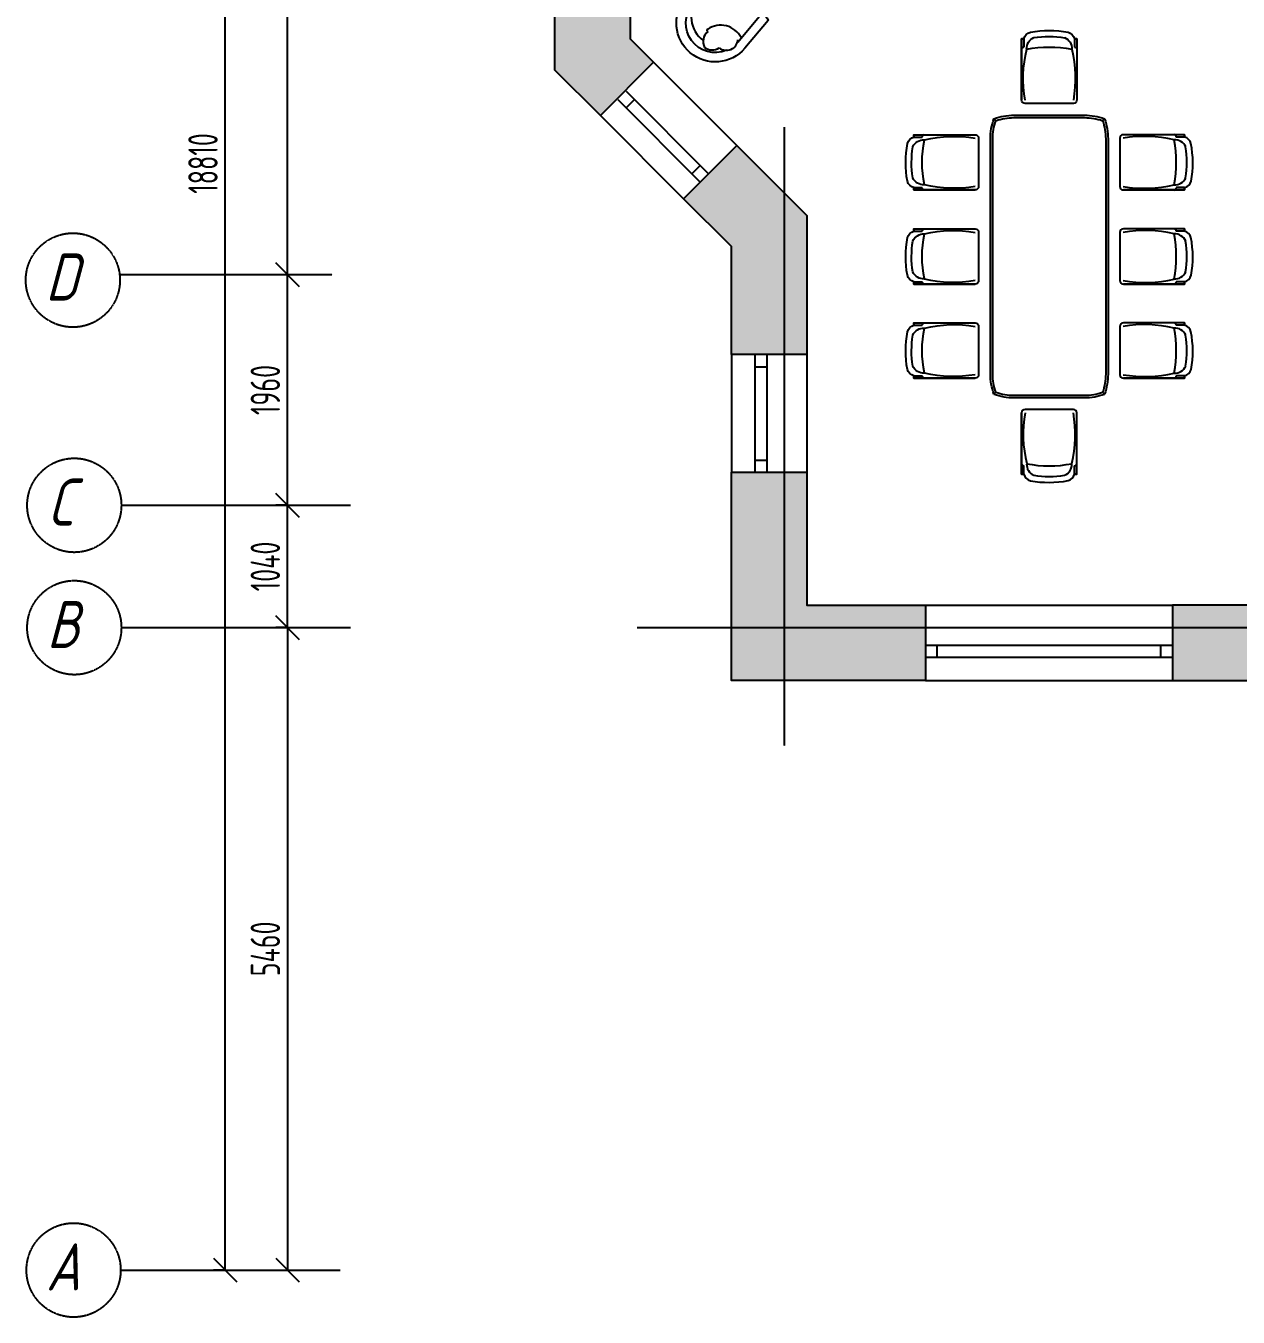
# Model space of a CAD drawing. Header units: millimetres. Extents: x 74752 to 193506, y -83124 to -13126.
# Drawn here: x 75366 to 85671, y -80897 to -69922 of the extents above; entities that cross this region are included whole.
import ezdxf

# ---------------------------------------------------------------- set-up
doc = ezdxf.new("R2010")
doc.units = ezdxf.units.MM
doc.linetypes.add('CENTER2', pattern=[1.125, 0.75, -0.125, 0.125, -0.125])
for name, color, linetype in [('axis', 40, 'CENTER2'), ('dim1', 4, 'Continuous'), ('furniture _san', 36, 'Continuous'), ('hatches', 8, 'Continuous'), ('wall', 5, 'Continuous'), ('Windows', 4, 'Continuous')]:
    doc.layers.add(name, color=color, linetype=linetype)
doc.styles.add('ESKD', font='eskd.shx', dxfattribs={"oblique": 15})
doc.styles.add('РАЗМЕР', font='eskd.shx', dxfattribs={"width": 0.8, "height": 250})
doc.dimstyles.new('ISO-26', dxfattribs={"dimscale": 100, "dimtxt": 250, "dimasz": 2, "dimexe": 1, "dimexo": 0, "dimtad": 1, "dimdec": 0, "dimdsep": 46, "dimtxsty": 'РАЗМЕР', "dimblk1": 'OBLIQUE', "dimblk2": 'OBLIQUE', "dimsah": 1, "dimcen": 2.5, "dimadec": 1, "dimazin": 0, "dimtfac": 1, "dimtdec": 0, "dimtmove": 0, "dimatfit": 3, "dimldrblk": 'OBLIQUE', "dimfxl": 1, "dimarcsym": 0})

# ---------------------------------------------------------------- blocks, each defined once
blk = doc.blocks.new('_OBLIQUE')
at = {"color": 0, "linetype": 'ByBlock'}
blk.add_line((-0.5, -0.5), (0.5, 0.5), dxfattribs=at)
blk = doc.blocks.new('*D3')
at = {"layer": 'Defpoints', "color": 0, "transparency": 16777216}
for p in [(77590, -75037), (77590, -80497), (77590, -80497)]:
    blk.add_point(p, dxfattribs=at)
at = {"layer": 'dim1', "color": 0, "lineweight": -2, "transparency": 16777216}
for p, q in [((77590, -75037), (77490, -75037)), ((77590, -75037), (77590, -80497)), ((77590, -80497), (77690, -80497))]:
    blk.add_line(p, q, dxfattribs=at)
at = {"layer": 'dim1', "color": 0, "lineweight": -2, "transparency": 16777216, "xscale": 200, "yscale": 200, "zscale": 200}
for p, rotation in [((77590, -75037), 90), ((77590, -80497), 270)]:
    blk.add_blockref('_OBLIQUE', p, dxfattribs=dict(at, rotation=rotation))
at = {"layer": 'dim1', "color": 0, "transparency": 16777216, "insert": (77402, -77767), "char_height": 250, "attachment_point": 5, "rotation": 90, "style": 'РАЗМЕР'}
blk.add_mtext('5460', dxfattribs=at)
blk = doc.blocks.new('*D5')
at = {"layer": 'Defpoints', "color": 0, "transparency": 16777216}
for p in [(77590, -66337, 1), (77590, -66337), (77590, -72037)]:
    blk.add_point(p, dxfattribs=at)
at = {"layer": 'dim1', "color": 0, "lineweight": -2, "transparency": 16777216}
for p, q in [((77590, -66337), (77490, -66337)), ((77590, -72037), (77590, -66337)), ((77590, -72037), (77490, -72037))]:
    blk.add_line(p, q, dxfattribs=at)
at = {"layer": 'dim1', "color": 0, "lineweight": -2, "transparency": 16777216, "xscale": 200, "yscale": 200, "zscale": 200}
for p, rotation in [((77590, -66337), 90), ((77590, -72037), 270)]:
    blk.add_blockref('_OBLIQUE', p, dxfattribs=dict(at, rotation=rotation))
at = {"layer": 'dim1', "color": 0, "transparency": 16777216, "insert": (77402, -69187), "char_height": 250, "attachment_point": 5, "rotation": 90, "style": 'РАЗМЕР'}
blk.add_mtext('5700', dxfattribs=at)
blk = doc.blocks.new('*D6')
at = {"layer": 'Defpoints', "color": 0, "transparency": 16777216}
for p in [(77590, -73997), (77590, -73997), (77590, -75037, 1)]:
    blk.add_point(p, dxfattribs=at)
at = {"layer": 'dim1', "color": 0, "lineweight": -2, "transparency": 16777216}
for p, q in [((77590, -73997), (77490, -73997)), ((77590, -75037), (77590, -73997)), ((77590, -75037), (77490, -75037))]:
    blk.add_line(p, q, dxfattribs=at)
at = {"layer": 'dim1', "color": 0, "lineweight": -2, "transparency": 16777216, "xscale": 200, "yscale": 200, "zscale": 200}
for p, rotation in [((77590, -73997), 90), ((77590, -75037), 270)]:
    blk.add_blockref('_OBLIQUE', p, dxfattribs=dict(at, rotation=rotation))
at = {"layer": 'dim1', "color": 0, "transparency": 16777216, "insert": (77402, -74517), "char_height": 250, "attachment_point": 5, "rotation": 90, "style": 'РАЗМЕР'}
blk.add_mtext('1040', dxfattribs=at)
blk = doc.blocks.new('*D9')
at = {"layer": 'Defpoints', "color": 0, "transparency": 16777216}
for p in [(77590, -72037), (77590, -72037), (77590, -73997)]:
    blk.add_point(p, dxfattribs=at)
at = {"layer": 'dim1', "color": 0, "lineweight": -2, "transparency": 16777216}
for p, q in [((77590, -72037), (77490, -72037)), ((77590, -73997), (77590, -72037)), ((77590, -73997), (77490, -73997))]:
    blk.add_line(p, q, dxfattribs=at)
at = {"layer": 'dim1', "color": 0, "lineweight": -2, "transparency": 16777216, "xscale": 200, "yscale": 200, "zscale": 200}
for p, rotation in [((77590, -72037), 90), ((77590, -73997), 270)]:
    blk.add_blockref('_OBLIQUE', p, dxfattribs=dict(at, rotation=rotation))
at = {"layer": 'dim1', "color": 0, "transparency": 16777216, "insert": (77402, -73017), "char_height": 250, "attachment_point": 5, "rotation": 90, "style": 'РАЗМЕР'}
blk.add_mtext('1960', dxfattribs=at)
blk = doc.blocks.new('*D10')
at = {"layer": 'Defpoints', "color": 0, "transparency": 16777216}
for p in [(77060, -61687, 1), (77060, -61687), (77060, -80497)]:
    blk.add_point(p, dxfattribs=at)
at = {"layer": 'dim1', "color": 0, "lineweight": -2, "transparency": 16777216}
for p, q in [((77060, -61687), (76960, -61687)), ((77060, -80497), (77060, -61687)), ((77060, -80497), (76960, -80497))]:
    blk.add_line(p, q, dxfattribs=at)
at = {"layer": 'dim1', "color": 0, "lineweight": -2, "transparency": 16777216, "xscale": 200, "yscale": 200, "zscale": 200}
for p, rotation in [((77060, -61687), 90), ((77060, -80497), 270)]:
    blk.add_blockref('_OBLIQUE', p, dxfattribs=dict(at, rotation=rotation))
at = {"layer": 'dim1', "color": 0, "transparency": 16777216, "insert": (76872, -71092), "char_height": 250, "attachment_point": 5, "rotation": 90, "style": 'РАЗМЕР'}
blk.add_mtext('18810', dxfattribs=at)
blk = doc.blocks.new('*U43')
at = {"color": 0}
for p, q in [((0, 0), (991, 0)), ((100, 0), (100, -100)), ((891, 0), (891, -100)), ((0, -100), (991, -100))]:
    blk.add_line(p, q, dxfattribs=at)
blk = doc.blocks.new('*U26')
at = {"color": 0}
for p, q in [((0, 0), (2100, 0)), ((100, 0), (100, -100)), ((2000, 0), (2000, -100)), ((0, -100), (2100, -100))]:
    blk.add_line(p, q, dxfattribs=at)
blk = doc.blocks.new('arm bar1')
at = {"color": 0}
blk.add_line((215, 550), (215, 480), dxfattribs=at)
blk.add_lwpolyline([(235, 30), (235, 550), (215, 550), (215, 550, 0.268172), (160, 606, 0.092665), (-160, 605, 0.274698), (-215, 550), (-215, 550), (-235, 550), (-235, 30, 0.414214), (-205, 0), (205, 0, 0.414214), (235, 30, 7.595754)], format="xyb", dxfattribs=at)
for points in [[(-235, 550), (-215, 550), (-215, 480)], [(215, 550), (235, 550), (235, 30)]]:
    blk.add_lwpolyline(points, dxfattribs=at)
for centre, radius, start, end in [((-89, 466), 103, 114.1525, 182.6693), ((2, -249), 819, 80.9123, 99.319), ((89, 466), 103, 357.3307, 65.8475), ((-213, 457), 22.9, 95.8349, 166.8336), ((839, 213), 1060, 166.4821, 189.9611), ((0, -506), 986, 78.8, 101.2), ((-839, 213), 1060, 350.0389, 13.5179), ((213, 457), 22.9, 13.1664, 84.1651)]:
    blk.add_arc(centre, radius, start, end, dxfattribs=at)
blk = doc.blocks.new('table 2400x1000')
at = {"color": 0}
for points in [[(-470, 30, -0.087031), (-500, 200), (-500, 2200, -0.087031), (-470, 2370, -0.087031), (-300, 2400), (300, 2400, -0.087031), (470, 2370)], [(-454, 46, -0.082093), (-480, 200), (-480, 2200, -0.082093), (-454, 2354, -0.082093), (-300, 2380), (300, 2380, -0.082093), (454, 2354, -0.082093)], [(454, 2354, -0.082093), (480, 2200), (480, 200, -0.082093), (454, 46)], [(470, 2370, -0.087031), (500, 2200), (500, 200, -0.087031), (470, 30)], [(-470, 30, 0.087031), (-300, 0), (300, 0, 0.087031), (470, 30)], [(-454, 46, 0.082093), (-300, 20), (300, 20, 0.082093), (454, 46, 0.082093)]]:
    blk.add_lwpolyline(points, format="xyb", dxfattribs=at)
for points in [[(-454, 2354), (-470, 2370)], [(454, 2354), (470, 2370)], [(-470, 30), (-454, 46)], [(454, 46), (470, 30)]]:
    blk.add_lwpolyline(points, dxfattribs=at)
blk = doc.blocks.new('armchair 023')
at = {"color": 0}
blk.add_line((330, -250), (635, -250), dxfattribs=at)
at = {"color": 0, "ltscale": 0.03}
blk.add_lwpolyline([(635, -250, -0.369229), (635, -330), (330, -330, -1), (330, 330), (635, 330, -0.369229), (635, 250)], format="xyb", close=True, dxfattribs=at)
at = {"color": 0}
blk.add_lwpolyline([(215, -222, -0.785087), (330, 250), (635, 250)], format="xyb", dxfattribs=at)
for centre, radius, start, end in [((401, 0), 250, 89.9461, 183.658), ((210, -100), 103, 76.6403, 159.4695), ((245, 5), 12, 60.6238, 203.7423), ((198, -171), 194, 337.0143, 74.2857), ((226, -54), 113, 184.9999, 251.3534), ((290, -156), 100, 182.9922, 304.1401), ((330, 0), 250, 268.8536, 269.9461)]:
    blk.add_arc(centre, radius, start, end, dxfattribs=at)

msp = doc.modelspace()

# ---------------------------------------------------------------- hatches: boundary and pattern name
at = {"layer": 'hatches', "true_color": 0x474847}
h = msp.add_hatch(color=59, dxfattribs=at)
h.paths.add_polyline_path([(82703.6, -65246.4), (82003.6, -65246.4), (82003.6, -64986.4), (81613.6, -64986.4), (81613.6, -64886.4), (81363.6, -64886.4), (81363.6, -66775.4), (80957.1, -67182), (81409.6, -67634.5), (82003.6, -67040.5), (82003.6, -65626.4), (82703.6, -65626.4)])
h.paths.add_polyline_path([(80250, -67889.1), (80702.5, -68341.6), (80503.6, -68540.5), (80503.6, -68786.8), (79863.6, -68786.8), (79863.6, -68275.4)])
h.paths.add_polyline_path([(79863.6, -69786.8), (80503.6, -69786.8), (80503.6, -70033.1), (80702.5, -70232), (80250, -70684.5), (79863.6, -70298.2)])
h.paths.add_polyline_path([(80957.1, -71391.6), (81409.6, -70939.1), (82003.6, -71533.1), (82003.6, -72716.8), (81363.6, -72716.8), (81363.6, -71798.2), (80957.1, -71391.6)])
h.paths.add_polyline_path([(83013.6, -75486.8), (81363.6, -75486.8), (81363.6, -73716.8), (82003.6, -73716.8), (82003.6, -74846.8), (83013.6, -74846.8)])
h.paths.add_polyline_path([(85113.6, -74846.8), (85113.6, -75486.8), (86763.6, -75486.8), (86763.6, -74646.8), (87963.6, -74646.8), (87963.6, -74006.8), (87023.6, -74006.8), (87023.6, -72426.8), (87713.6, -72426.8), (87713.6, -72046.8), (86503.6, -72046.8), (86503.6, -70136.8), (86123.6, -70136.8), (86123.6, -72426.8), (86643.6, -72426.8), (86643.6, -74006.8), (86123.6, -74006.8), (86123.6, -74846.8), (85113.6, -74846.8)])
h.paths.add_polyline_path([(87566.8, -61236.5), (85881.8, -61236.5), (85881.8, -62286.5), (85171.8, -62286.5), (85171.8, -62536.5), (85271.8, -62536.5), (85271.8, -62926.5), (86124.5, -62926.5), (86124.5, -65246.4), (83703.6, -65246.4), (83703.6, -65626.4), (86124.6, -65626.4), (86123.6, -68436.7), (86503.6, -68436.7), (86506.9, -66726.8), (86944.9, -66726.8), (86944.9, -66346.8), (86503.6, -66346.8), (86507.1, -64956.8), (86944.9, -64956.8), (86944.9, -64836.8), (86633.6, -64836.8), (86637.1, -61876.5), (87566.8, -61876.5)])
h.paths.add_polyline_path([(90463.6, -61236.5), (88766.8, -61236.5), (88766.8, -61876.5), (88832.3, -61876.5), (88832.3, -64836.8), (87944.9, -64836.8), (87944.9, -64956.8), (88832.3, -64956.8), (88832.3, -65160.9), (88952.3, -65160.9), (88952.3, -61876.5), (90463.6, -61876.5)], flags=17)
h.paths.add_polyline_path([(94260.5, -61236.5), (92563.6, -61236.5), (92563.6, -61876.5), (93373.6, -61876.5), (93373.6, -62170.1), (93753.6, -62170.1), (93753.6, -61876.5), (94260.5, -61876.5)], flags=17)
h.paths.add_polyline_path([(101972.9, -60786.5), (96882.8, -60786.5), (96882.8, -61236.5), (95460.5, -61236.5), (95460.5, -61876.5), (96523.6, -61876.5), (96523.6, -63452), (96288.6, -63452), (96288.6, -65256.8), (93753.6, -65256.8), (93753.6, -63070.1), (93373.6, -63070.1), (93373.6, -66346.8), (88952.3, -66346.8), (88952.3, -66060.9), (88832.3, -66060.9), (88832.3, -66346.8), (87944.9, -66346.8), (87944.9, -66726.8), (93373.6, -66726.8), (93373.6, -70335.8), (93753.6, -70335.8), (93753.6, -68676.8), (94416.7, -68676.8), (94416.7, -68556.8), (93753.6, -68556.8), (93753.6, -67456.8), (96288.6, -67456.8), (96288.6, -68556.8), (95216.7, -68556.8), (95216.7, -68676.8), (96523.6, -68676.8), (96523.6, -68776.8), (96903.6, -68776.8), (96903.6, -67966.5), (97163.9, -67966.5), (97163.9, -67456.5), (96903.6, -67456.5), (96903.6, -65666.5), (97163.9, -65666.5), (97163.9, -65156.5), (96903.6, -65156.5), (96903.6, -63366.2), (97163.9, -63366.2), (97163.9, -62926.5), (102923.7, -62926.5), (102923.7, -62286.5), (97182.8, -62286.5), (97182.8, -61086.5), (101972.9, -61086.5)])
h.paths.add_polyline_path([(93753.6, -65456.8), (96523.6, -65456.8), (96523.6, -67256.8), (93753.6, -67256.8)], flags=16)
h.paths.add_polyline_path([(96523.6, -74886.8), (96523.6, -72426.8), (96263.6, -72426.8), (96263.6, -72166.8), (94563.6, -72166.8), (94563.6, -72426.8), (92563.6, -72426.8), (92563.6, -72046.8), (93373.6, -72046.8), (93373.6, -71235.8), (93753.6, -71235.8), (93753.6, -72046.8), (96523.6, -72046.8), (96523.6, -69676.8), (96903.6, -69676.8), (96903.6, -70196.5), (97163.9, -70196.5), (98743.5, -70192.1), (98743.3, -70836.5), (97163.6, -70836.5), (97163.6, -74886.8)])
h.paths.add_polyline_path([(101243.5, -70192.1), (103076.7, -70196.5), (103224.3, -70333.9), (102872, -70714.4), (102908.7, -70748.4), (102830.9, -70836.5), (101243.5, -70836.5), (101243.5, -70196.5)])
h.paths.add_polyline_path([(104316.8, -71147.4), (104557.9, -71289.8), (104293.9, -71736.7), (104337, -71762.2), (104278.2, -71867.2), (103948.5, -71672.5), (104009.8, -71568.9), (104052.8, -71594.3), (104316.6, -71147.7)])
h.paths.add_polyline_path([(105797.5, -71854), (105634.3, -72346.5), (105586.8, -72330.8), (105549, -72444.9), (105909.7, -72564.5), (105947.5, -72450.4), (105900, -72434.6), (106063.4, -71941.9)])
h.paths.add_polyline_path([(109313.3, -72230.6), (109368.6, -72746.7), (109418.2, -72741.4), (109431.1, -72860.8), (109053.2, -72901.2), (109040.4, -72781.8), (109090.2, -72776.5), (109034.9, -72260.5), (109313.3, -72230.6)])
h.paths.add_polyline_path([(107394.4, -72230.6), (107339.1, -72746.7), (107289.5, -72741.4), (107276.6, -72860.8), (107654.5, -72901.2), (107667.3, -72781.8), (107617.5, -72776.5), (107672.8, -72260.5), (107394.4, -72230.6)])
h.paths.add_polyline_path([(110910.2, -71854), (111073.4, -72346.5), (111120.9, -72330.8), (111158.7, -72444.9), (110798, -72564.5), (110760.2, -72450.4), (110807.7, -72434.6), (110644.3, -71941.9)])
h.paths.add_polyline_path([(112390.9, -71147.4), (112149.8, -71289.8), (112413.8, -71736.7), (112370.7, -71762.2), (112429.5, -71867.2), (112759.2, -71672.5), (112697.9, -71568.9), (112654.9, -71594.3), (112391.1, -71147.7)])
h.paths.add_polyline_path([(115464.2, -70192.1), (113631, -70196.5), (113483.4, -70333.9), (113835.7, -70714.4), (113799, -70748.4), (113876.8, -70836.5), (115464.2, -70836.5), (115464.2, -70196.5)])
h.paths.add_polyline_path([(121049.1, -70196.5), (121813.7, -70196.5), (121813.7, -70316.5), (121698.7, -70316.5), (121698.7, -72226.8), (121763.7, -72226.8), (121763.7, -72486.8), (119544.1, -72486.8), (119544.5, -70836.9), (117964.2, -70832.1), (117964.2, -70192.1), (119293.8, -70192.1), (119293.8, -69756.8), (119554.1, -69756.8), (119554.1, -69426.8), (119753.1, -69426.8), (120184.1, -69426.8), (120184.1, -70196.5), (120249.1, -70196.5), (120249.1, -70316.5), (120184.1, -70316.5), (120184.1, -71846.8), (121578.7, -71846.8), (121578.7, -70946.8), (121388.7, -70946.8), (121388.7, -70316.5), (121049.1, -70316.5)])
h.paths.add_polyline_path([(125414.2, -70576.5), (125414.2, -70316.5), (125284.2, -70316.5), (125284.2, -70196.5), (126286.1, -70196.5), (126286.1, -69708.4), (126404.1, -69708.4), (126406.1, -70196.5), (127604.1, -70196.5), (127604.1, -68196.5), (126404.1, -68196.5), (126404.1, -68906.4), (126284.1, -68906.4), (126284.1, -68196.5), (123704.1, -68196.5), (123704.1, -67476.5), (122614.1, -67476.5), (122614.1, -68196.5), (122494.1, -68196.5), (122494.1, -67476.5), (122394.1, -67476.5), (122394.1, -67356.5), (123704.1, -67356.5), (123704.1, -63801.5), (124084.1, -63801.5), (124084.1, -64976.5), (124376.8, -64976.5), (124376.8, -65096.5), (124084.1, -65096.5), (124084.1, -68076.5), (127604.1, -68076.5), (127604.1, -65096.5), (125276.8, -65096.5), (125276.8, -64976.5), (127604.1, -64976.5), (127604.1, -61876.5), (126537.2, -61876.5), (126537.2, -61236.5), (128262.2, -61236.5), (128262.2, -69936.5), (129384.2, -69936.5), (129384.2, -74296.9), (125024.2, -74296.9), (125024.2, -72486.8), (122863.7, -72486.8), (122863.7, -72226.8), (122913.7, -72226.8), (122913.7, -71846.8), (123833.7, -71846.8), (123833.7, -70316.5), (122813.7, -70316.5), (122813.7, -70196.5), (124284.1, -70196.5), (124284.1, -70316.5), (124083.7, -70316.5), (124083.7, -71846.8), (125414.2, -71846.8), (125414.2, -71696.8), (125664.2, -71696.8), (125664.2, -73656.9), (128744.2, -73656.9), (128744.2, -70576.5)])
h.paths.add_polyline_path([(117801.1, -62286.5), (119525.9, -62286.5), (119525.9, -61236.5), (121250.9, -61236.5), (121250.9, -61876.5), (120184.1, -61876.5), (120184.1, -67356.5), (121494.1, -67356.5), (121494.1, -67476.5), (121394.1, -67476.5), (121394.1, -68196.5), (121274.1, -68196.5), (121274.1, -67476.5), (120184.1, -67476.5), (120184.1, -68526.8), (119554.1, -68526.8), (119554.1, -67956.5), (119293.8, -67956.5), (119293.8, -67456.5), (119554.1, -67456.5), (119554.1, -65666.5), (119293.8, -65666.5), (119293.8, -65156.5), (119554.1, -65156.5), (119554.1, -63366.2), (119303.8, -63366.2), (119303.8, -62926.5), (117801.1, -62926.5)])
h.paths.add_polyline_path([(122450.9, -61236.5), (125337.2, -61236.5), (125337.2, -61876.5), (124084.1, -61876.5), (124084.1, -62901.5), (123704.1, -62901.5), (123704.1, -61876.5), (122450.9, -61876.5)], flags=17)
h.paths.add_polyline_path([(89263.6, -74006.8), (89963.6, -74006.8), (89963.6, -72426.8), (89413.6, -72426.8), (89413.6, -72046.8), (90863.6, -72046.8), (90863.6, -72426.8), (90593.6, -72426.8), (90603.6, -79746.8), (91593.7, -79746.8), (91593.7, -80266.8), (91643.7, -80266.8), (91643.7, -80386.8), (89963.6, -80386.8), (89963.6, -74646.8), (89263.6, -74646.8)])
h.paths.add_polyline_path([(97163.6, -80386.8), (97163.6, -77286.8), (96523.6, -77286.8), (96523.6, -79746.8), (95533.6, -79746.8), (95533.6, -80266.8), (95483.6, -80266.8), (95483.6, -80386.8), (97164.6, -80386.8)])
h.paths.add_polyline_path([(82003.6, -62926.5), (82003.6, -62536.5), (82103.6, -62536.5), (82103.6, -62286.5), (81363.6, -62286.5), (81363.6, -62986.5), (81363.6, -63026.5), (81613.6, -63026.5), (81613.6, -62926.5)])
h.paths.add_polyline_path([(113785, -62286.5), (116901.1, -62286.5), (116901.1, -62926.5), (113785, -62926.5)])
h.paths.add_polyline_path([(109603.8, -62286.5), (111285, -62286.5), (111285, -62926.5), (109603.8, -62926.5)])
h.paths.add_polyline_path([(105423.7, -62286.5), (107103.8, -62286.5), (107103.8, -62926.5), (105423.7, -62926.5)])
h.paths.add_polyline_path([(86123.6, -76796.8), (86763.6, -76796.8), (86763.6, -77436.8), (86123.6, -77436.8), (86123.6, -76796.8)])

# ---------------------------------------------------------------- linework, layer by layer
at = {"layer": 'axis'}
for p, q in [((81813.6, -76040.8, -51547), (81813.6, -70782, -51547)), ((76163.2, -72036.8, -51546.3), (77968.8, -72036.8, -51546.3)), ((76177.9, -73996.9, -51547), (78125.2, -73996.9, -51547)), ((76177.9, -75036.8, -51545.6), (78125.2, -75036.8, -51545.6)), ((80563.5, -75036.8, -51546.3), (87047.5, -75036.8, -51546.3)), ((76171.9, -80497.2, -51547), (78038.5, -80497.2, -51547))]:
    msp.add_line(p, q, dxfattribs=at)
at = {"layer": 'axis', "color": 18, "true_color": 0x000000}
for centre in [(75765.9, -72083.6, -51546.3), (75777.9, -73996.9, -51547), (75777.9, -75036.8, -51545.6), (75771.9, -80497.2, -51547)]:
    msp.add_circle(centre, 400, dxfattribs=at)
at = {"layer": 'wall', "color": 18, "true_color": 0x000000}
for p, q in [((80702.5, -70232, -51545.6), (81409.6, -70939.1, -51544)), ((80250, -70684.5, -51544.9), (80957.1, -71391.6, -51544.9)), ((81363.6, -72716.8, -51550), (81363.6, -73716.8, -51550)), ((82003.6, -72716.8, -51550), (82003.6, -73716.8, -51547)), ((83013.6, -74846.8, -51547.8), (85113.6, -74846.8, -51547.8)), ((83013.6, -75486.8, -51547.8), (85113.6, -75486.8, -51547.8))]:
    msp.add_line(p, q, dxfattribs=at)
at = {"layer": 'wall', "color": 5}
for points, elevation in [([(79863.6, -69786.8), (80503.6, -69786.8), (80503.6, -70033.1), (80702.5, -70232), (80250, -70684.5), (79863.6, -70298.2), (79863.6, -69786.8)], -51545.6), ([(85113.6, -74846.8), (85113.6, -75486.8), (86763.6, -75486.8), (86763.6, -74646.8), (87963.6, -74646.8), (87963.6, -74006.8), (87023.6, -74006.8), (87023.6, -72426.8), (87713.6, -72426.8), (87713.6, -72046.8), (86503.6, -72046.8), (86503.6, -70136.8), (86123.6, -70136.8), (86123.6, -72426.8), (86643.6, -72426.8), (86643.6, -74006.8), (86123.6, -74006.8), (86123.6, -74846.8), (85113.6, -74846.8)], -51547), ([(80957.1, -71391.6), (81409.6, -70939.1), (82003.6, -71533.1), (82003.6, -72716.8), (81363.6, -72716.8), (81363.6, -71798.2), (80957.1, -71391.6)], -51546.3), ([(83013.6, -75486.8), (81363.6, -75486.8), (81363.6, -73716.8), (82003.6, -73716.8), (82003.6, -74846.8), (83013.6, -74846.8), (83013.6, -75486.8)], -51547)]:
    msp.add_lwpolyline(points, close=True, dxfattribs=dict(at, elevation=elevation))

# ---------------------------------------------------------------- block references
at = {"layer": 'furniture _san'}
for name, p, rotation in [('armchair 023', (81014.2, -70152, -51546.3), 49.99999999999945), ('arm bar1', (84665.2, -71082.2, -268.7), 270), ('arm bar1', (84665.2, -71882.2, -268.7), 270), ('arm bar1', (84665.2, -72682.2, -268.7), 270), ('arm bar1', (84065.2, -73182.2, -268.7), 180)]:
    msp.add_blockref(name, p, dxfattribs=dict(at, rotation=rotation))
at = {"layer": 'furniture _san', "xscale": -1}
msp.add_blockref('arm bar1', (84065.2, -70582.2, -268.7), dxfattribs=at)
at = {"layer": 'furniture _san'}
msp.add_blockref('table 2400x1000', (84065.2, -73082.2, -268.7), dxfattribs=at)
at = {"layer": 'furniture _san', "xscale": -1, "rotation": 90}
for p in [(83465.2, -71082.2, -268.7), (83465.2, -71882.2, -268.7), (83465.2, -72682.2, -268.7)]:
    msp.add_blockref('arm bar1', p, dxfattribs=at)
at = {"layer": 'Windows', "xscale": -1}
for name, p, rotation in [('*U43', (80397.6, -70549.3, -51544.9), 134.9999999999999), ('*U43', (81563.6, -72721.5, -51547.8), 90), ('*U26', (83013.6, -75286.8, -51547), 180)]:
    msp.add_blockref(name, p, dxfattribs=dict(at, rotation=rotation))

# ---------------------------------------------------------------- texts
at = {"layer": 'axis', "color": 18, "true_color": 0x000000, "style": 'ESKD', "oblique": 15}
for s, p in [('D', (75530.9, -72256.5, -51546.3)), ('C', (75542.9, -74169.8, -51547)), ('B', (75542.9, -75209.7, -51545.6)), ('A', (75536.9, -80670.1, -51547))]:
    msp.add_text(s, height=400, dxfattribs=at).set_placement(p)

# ---------------------------------------------------------------- dimensions: what is measured, and where the dimension line sits
at = {"layer": 'dim1'}
dim = msp.add_linear_dim(base=(77059.6, -61686.5, -51547), p1=(77059.6, -80497.2, -51547), p2=(77059.6, -61686.5, -51546.3), angle=90, dimstyle='ISO-26', override={"dimrnd": 5}, dxfattribs=at)
dim.commit()
dim.dimension.update_dxf_attribs({"geometry": '*D10', "text_midpoint": (76872.1, -71091.9, -51547)})
for base, p1, p2, picture, middle in [((77589.7, -66336.8, -51547), (77589.7, -72036.8, -51547), (77589.7, -66336.8, -51546.3), '*D5', (77402.2, -69186.8, -51547)), ((77589.7, -72036.8, -51547), (77589.7, -73996.9, -51547), (77589.7, -72036.8, -51547), '*D9', (77402.2, -73016.9, -51547)), ((77589.7, -73996.9, -51547), (77589.7, -75036.8, -51545.6), (77589.7, -73996.9, -51547), '*D6', (77402.2, -74516.9, -51547)), ((77589.7, -80497.2, -51547), (77589.7, -75036.8, -51547), (77589.7, -80497.2, -51547), '*D3', (77402.2, -77767, -51547))]:
    dim = msp.add_linear_dim(base=base, p1=p1, p2=p2, angle=90, dimstyle='ISO-26', dxfattribs=at)
    dim.commit()
    dim.dimension.update_dxf_attribs({"geometry": picture, "text_midpoint": middle})

doc.saveas('drawing.dxf')
